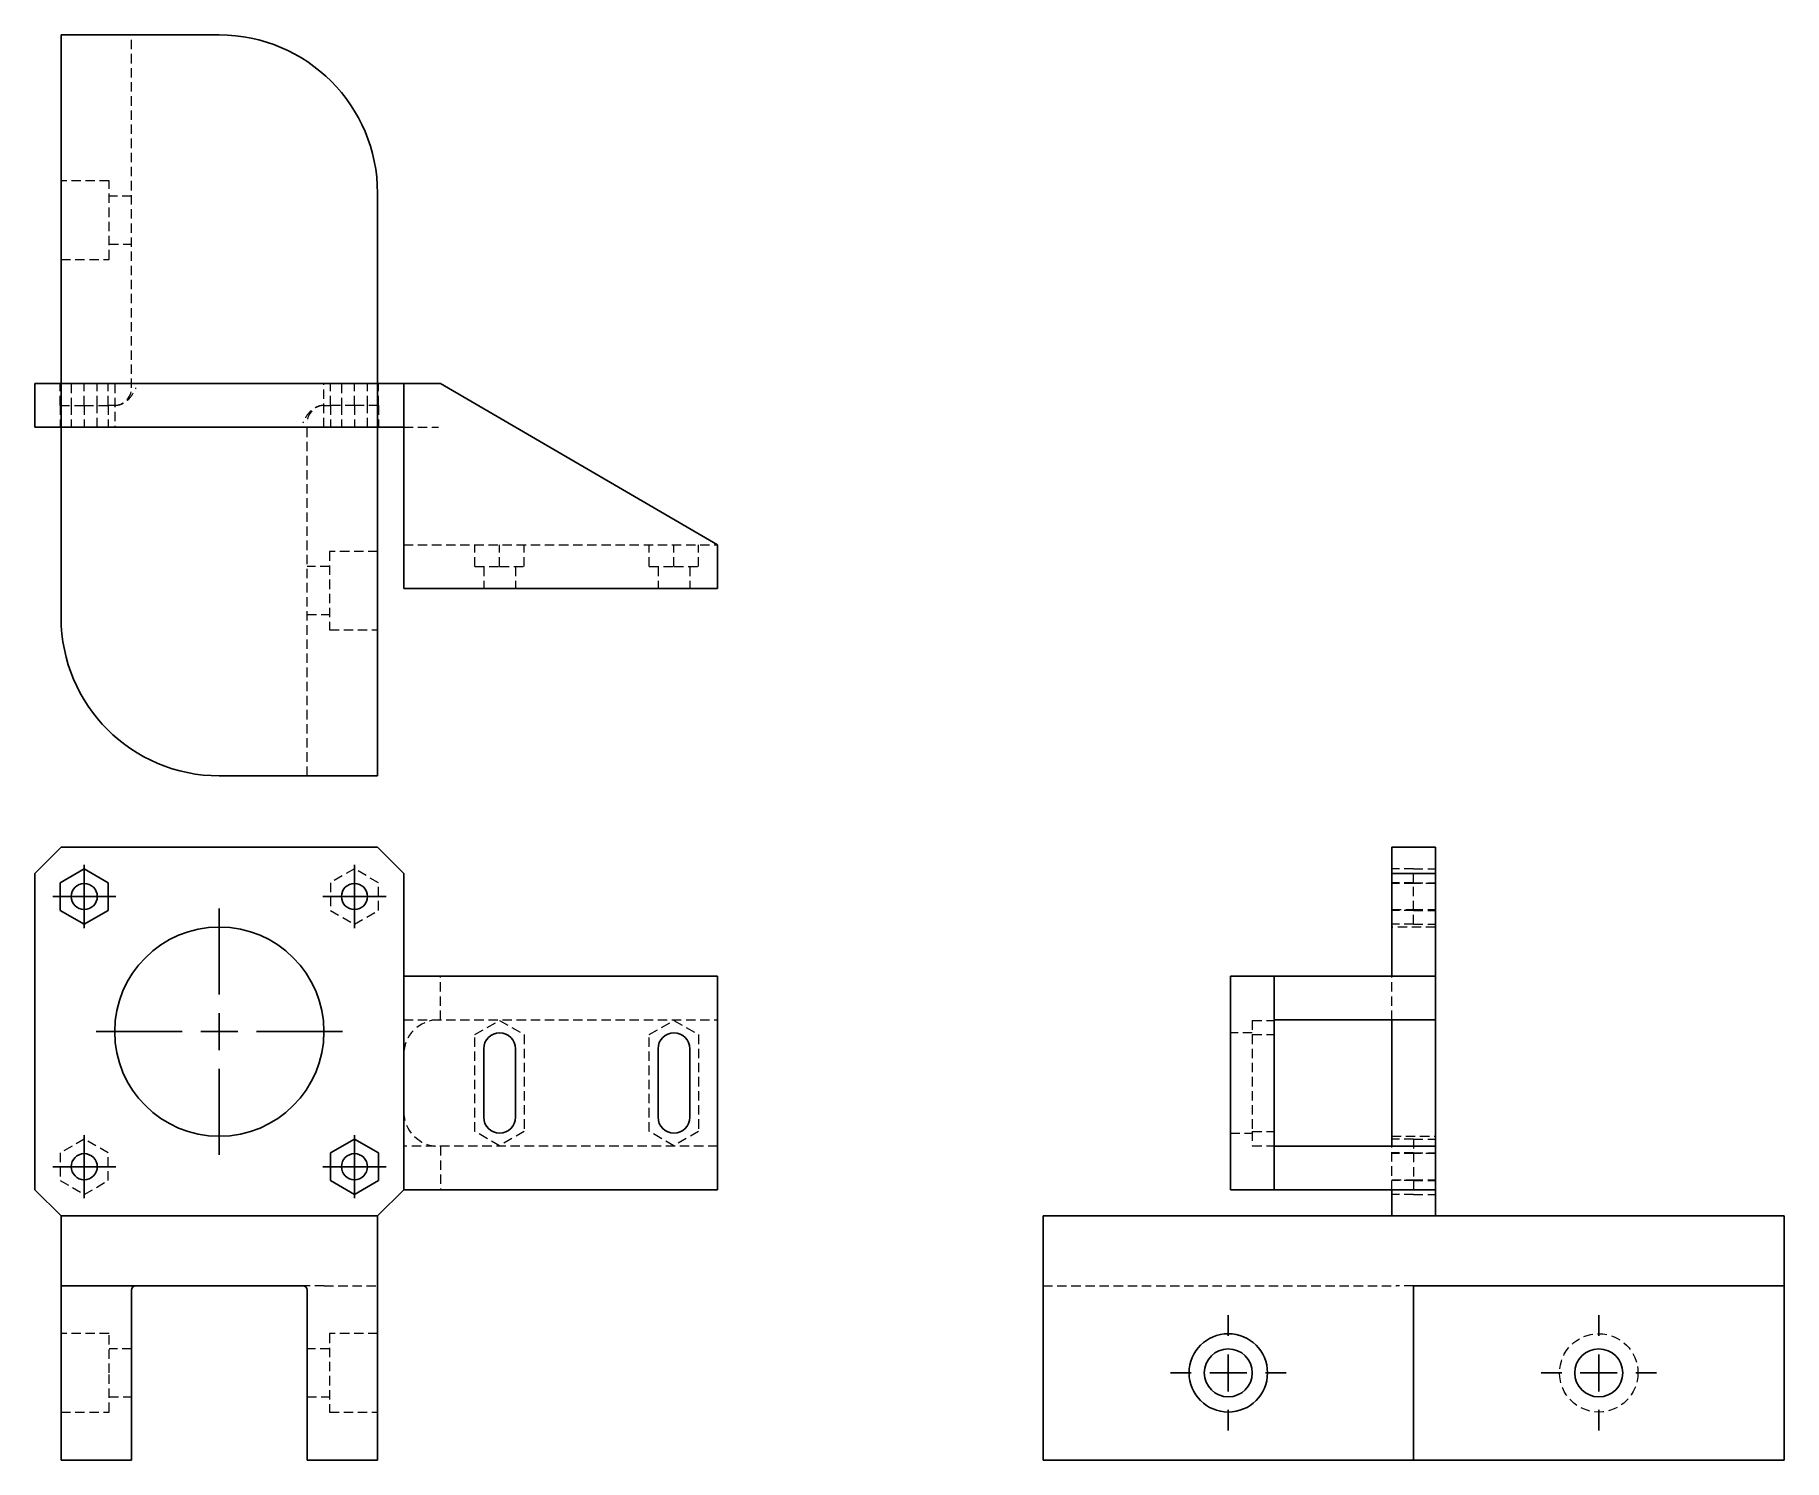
# Model space of a CAD drawing. Header units: millimetres. Extents: x 37 to 273, y 16 to 208.
import ezdxf

# ---------------------------------------------------------------- set-up
doc = ezdxf.new("R2010")
doc.units = ezdxf.units.MM
doc.linetypes.add('HIDDEN', pattern=[1.905, 1.27, -0.635])
doc.layers.add('10', color=7, linetype='Continuous')

# ---------------------------------------------------------------- blocks, each defined once
blk = doc.blocks.new('SW_CENTERMARKSYMBOL_0')
at = {"layer": '10', "color": 0}
for p, q in [((0, 2.5), (0, 4.26)), ((0, 0), (0, 2.5)), ((-2.5, 0), (-4.26, 0)), ((0, 0), (-2.5, 0)), ((0, 0), (0, -2.5)), ((0, 0), (2.5, 0)), ((2.5, 0), (4.26, 0)), ((0, -2.5), (0, -4.26))]:
    blk.add_line(p, q, dxfattribs=at)
blk = doc.blocks.new('SW_CENTERMARKSYMBOL_1')
at = {"layer": '10', "color": 0}
for p, q in [((0, 2.5), (0, 4.26)), ((0, 0), (0, 2.5)), ((-2.5, 0), (-4.26, 0)), ((0, 0), (-2.5, 0)), ((0, 0), (0, -2.5)), ((0, 0), (2.5, 0)), ((2.5, 0), (4.26, 0)), ((0, -2.5), (0, -4.26))]:
    blk.add_line(p, q, dxfattribs=at)
blk = doc.blocks.new('SW_CENTERMARKSYMBOL_2')
at = {"layer": '10', "color": 0}
for p, q in [((0, 2.5), (0, 4.26)), ((0, 0), (0, 2.5)), ((-2.5, 0), (-4.26, 0)), ((0, 0), (-2.5, 0)), ((0, 0), (0, -2.5)), ((0, 0), (2.5, 0)), ((2.5, 0), (4.26, 0)), ((0, -2.5), (0, -4.26))]:
    blk.add_line(p, q, dxfattribs=at)
blk = doc.blocks.new('SW_CENTERMARKSYMBOL_3')
at = {"layer": '10', "color": 0}
for p, q in [((0, 2.5), (0, 4.26)), ((0, 0), (0, 2.5)), ((-2.5, 0), (-4.26, 0)), ((0, 0), (-2.5, 0)), ((0, 0), (0, -2.5)), ((0, 0), (2.5, 0)), ((2.5, 0), (4.26, 0)), ((0, -2.5), (0, -4.26))]:
    blk.add_line(p, q, dxfattribs=at)
blk = doc.blocks.new('SW_CENTERMARKSYMBOL_4')
at = {"layer": '10', "color": 0}
for p, q in [((0, 5), (0, 16.62)), ((0, 0), (0, 2.5)), ((-5, 0), (-16.62, 0)), ((0, 0), (-2.5, 0)), ((0, 0), (0, -2.5)), ((0, 0), (2.5, 0)), ((5, 0), (16.62, 0)), ((0, -5), (0, -16.62))]:
    blk.add_line(p, q, dxfattribs=at)
blk = doc.blocks.new('SW_CENTERMARKSYMBOL_5')
at = {"layer": '10', "color": 0}
for p, q in [((0, 5), (0, 7.79)), ((0, 0), (0, 2.5)), ((-5, 0), (-7.79, 0)), ((0, 0), (-2.5, 0)), ((0, 0), (0, -2.5)), ((0, 0), (2.5, 0)), ((5, 0), (7.79, 0)), ((0, -5), (0, -7.79))]:
    blk.add_line(p, q, dxfattribs=at)
blk = doc.blocks.new('SW_CENTERMARKSYMBOL_6')
at = {"layer": '10', "color": 0}
for p, q in [((0, 5), (0, 7.79)), ((0, 0), (0, 2.5)), ((-5, 0), (-7.79, 0)), ((0, 0), (-2.5, 0)), ((0, 0), (0, -2.5)), ((0, 0), (2.5, 0)), ((5, 0), (7.79, 0)), ((0, -5), (0, -7.79))]:
    blk.add_line(p, q, dxfattribs=at)

msp = doc.modelspace()

# ---------------------------------------------------------------- linework, layer by layer
at = {"color": 7, "linetype": 'Continuous', "lineweight": 25}
for p, q in [((40.47, 160.94), (40.47, 208)), ((61.82, 208), (40.47, 208)), ((83.18, 160.94), (83.18, 186.65)), ((36.94, 160.94), (36.94, 155.06)), ((40.47, 160.94), (36.94, 160.94)), ((40.47, 160.94), (40.47, 155.06)), ((83.18, 160.94), (40.47, 160.94)), ((83.18, 160.94), (83.18, 155.06)), ((86.71, 160.94), (83.18, 160.94)), ((86.71, 160.94), (86.71, 155.06)), ((91.67, 160.94), (86.71, 160.94)), ((129.06, 139.18), (91.67, 160.94)), ((40.47, 155.06), (36.94, 155.06)), ((83.18, 155.06), (40.47, 155.06)), ((40.47, 129.35), (40.47, 155.06)), ((86.71, 155.06), (83.18, 155.06)), ((83.18, 108), (83.18, 155.06)), ((86.71, 155.06), (86.71, 133.29)), ((129.06, 139.18), (129.06, 133.29)), ((129.06, 133.29), (86.71, 133.29)), ((83.18, 108), (61.82, 108)), ((40.47, 98.35), (36.94, 94.82)), ((83.18, 98.35), (40.47, 98.35)), ((86.71, 94.82), (83.18, 98.35)), ((225.94, 98.35), (220.06, 98.35)), ((220.06, 94.82), (220.06, 98.35)), ((225.94, 94.82), (225.94, 98.35)), ((36.94, 94.82), (36.94, 52.12)), ((40.35, 93.57), (43.59, 95.44)), ((43.59, 95.44), (46.82, 93.57)), ((86.71, 80.94), (86.71, 94.82)), ((225.94, 94.82), (220.06, 94.82)), ((220.06, 80.94), (220.06, 94.82)), ((225.94, 80.94), (225.94, 94.82)), ((40.35, 89.84), (40.35, 93.57)), ((46.82, 93.57), (46.82, 89.84)), ((43.59, 87.97), (40.35, 89.84)), ((46.82, 89.84), (43.59, 87.97)), ((129.06, 80.94), (86.71, 80.94)), ((86.71, 80.94), (86.71, 52.12)), ((129.06, 52.12), (129.06, 80.94)), ((198.29, 52.12), (198.29, 80.94)), ((204.18, 80.94), (198.29, 80.94)), ((204.18, 75.06), (204.18, 80.94)), ((204.18, 80.94), (225.94, 80.94)), ((225.94, 75.06), (225.94, 80.94)), ((204.18, 75.06), (225.94, 75.06)), ((204.18, 58), (204.18, 75.06)), ((220.06, 70.35), (220.06, 75.06)), ((225.94, 75.06), (225.94, 70.35)), ((97.5, 71.15), (97.5, 61.91)), ((101.79, 61.91), (101.79, 71.15)), ((121.03, 71.15), (121.03, 61.91)), ((125.32, 61.91), (125.32, 71.15)), ((220.06, 62.71), (220.06, 70.35)), ((225.94, 62.71), (225.94, 70.35)), ((220.06, 58), (220.06, 62.71)), ((225.94, 62.71), (225.94, 58)), ((76.82, 57.1), (80.06, 58.97)), ((76.82, 53.37), (76.82, 57.1)), ((80.06, 58.97), (83.29, 57.1)), ((83.29, 57.1), (83.29, 53.37)), ((204.18, 52.12), (204.18, 58)), ((225.94, 58), (204.18, 58)), ((225.94, 58), (225.94, 52.12)), ((36.94, 52.12), (40.47, 48.59)), ((80.06, 51.5), (76.82, 53.37)), ((83.29, 53.37), (80.06, 51.5)), ((83.18, 48.59), (86.71, 52.12)), ((86.71, 52.12), (129.06, 52.12)), ((204.18, 52.12), (198.29, 52.12)), ((225.94, 52.12), (204.18, 52.12)), ((220.06, 48.59), (220.06, 52.12)), ((225.94, 48.59), (225.94, 52.12)), ((40.47, 39.18), (40.47, 48.59)), ((61.82, 48.59), (40.47, 48.59)), ((83.18, 48.59), (61.82, 48.59)), ((83.18, 15.65), (83.18, 48.59)), ((173, 15.65), (173, 48.59)), ((173, 48.59), (220.06, 48.59)), ((225.94, 48.59), (220.06, 48.59)), ((225.94, 48.59), (251.65, 48.59)), ((273, 48.59), (251.65, 48.59)), ((273, 48.59), (273, 39.18)), ((40.47, 39.18), (61.82, 39.18)), ((40.47, 39.18), (40.47, 15.65)), ((49.97, 38.59), (49.97, 15.65)), ((61.82, 39.18), (73.09, 39.18)), ((73.68, 38.59), (73.68, 15.65)), ((223, 39.18), (223, 15.65)), ((251.65, 39.18), (223, 39.18)), ((251.65, 39.18), (273, 39.18)), ((273, 38.59), (273, 39.18)), ((273, 15.65), (273, 38.59)), ((47.62, 15.65), (40.47, 15.65)), ((49.97, 15.65), (47.62, 15.65)), ((73.68, 15.65), (83.18, 15.65)), ((173, 15.65), (223, 15.65)), ((225.35, 15.65), (223, 15.65)), ((225.35, 15.65), (273, 15.65))]:
    msp.add_line(p, q, dxfattribs=at)
at = {"color": 7, "linetype": 'HIDDEN', "lineweight": 18}
for p, q in [((49.97, 160.35), (49.97, 208)), ((46.94, 188.29), (40.47, 188.29)), ((46.94, 177.71), (46.94, 188.29)), ((49.97, 186.24), (46.94, 186.24)), ((46.94, 179.76), (49.97, 179.76)), ((40.47, 177.71), (46.94, 177.71)), ((40.35, 158), (40.35, 160.94)), ((41.82, 160.94), (41.82, 158)), ((43.59, 158), (43.59, 160.94)), ((45.35, 158), (45.35, 160.94)), ((46.82, 158), (46.82, 160.94)), ((47.71, 160.94), (47.71, 155.06)), ((75.94, 155.06), (75.94, 160.94)), ((76.82, 158), (76.82, 160.94)), ((78.29, 160.94), (78.29, 158)), ((80.06, 158), (80.06, 160.94)), ((81.82, 158), (81.82, 160.94)), ((83.29, 158), (83.29, 160.94)), ((40.35, 158), (43.59, 158)), ((40.35, 158), (40.35, 155.06)), ((41.82, 158), (41.82, 155.06)), ((43.59, 158), (43.59, 155.06)), ((43.59, 158), (46.82, 158)), ((45.35, 155.06), (45.35, 158)), ((46.82, 158), (46.82, 155.06)), ((47.68, 158), (46.82, 158)), ((75.97, 158), (76.82, 158)), ((80.06, 158), (76.82, 158)), ((76.82, 158), (76.82, 155.06)), ((78.29, 158), (78.29, 155.06)), ((83.29, 158), (80.06, 158)), ((80.06, 158), (80.06, 155.06)), ((81.82, 155.06), (81.82, 158)), ((83.29, 158), (83.29, 155.06)), ((73.68, 108), (73.68, 155.65)), ((86.71, 155.06), (91.41, 155.06)), ((76.71, 138.29), (76.71, 127.71)), ((83.18, 138.29), (76.71, 138.29)), ((86.71, 139.18), (129.06, 139.18)), ((96.32, 136.24), (96.32, 139.18)), ((99.65, 136.24), (99.65, 139.18)), ((102.97, 136.24), (102.97, 139.18)), ((119.85, 136.24), (119.85, 139.18)), ((123.18, 136.24), (123.18, 139.18)), ((126.5, 136.24), (126.5, 139.18)), ((76.71, 136.24), (73.68, 136.24)), ((96.32, 136.24), (99.65, 136.24)), ((97.5, 136.24), (97.5, 133.29)), ((99.65, 136.24), (102.97, 136.24)), ((101.79, 136.24), (101.79, 133.29)), ((119.85, 136.24), (123.18, 136.24)), ((121.03, 136.24), (121.03, 133.29)), ((123.18, 136.24), (126.5, 136.24)), ((125.32, 136.24), (125.32, 133.29)), ((73.68, 129.76), (76.71, 129.76)), ((76.71, 127.71), (83.18, 127.71)), ((80.06, 95.44), (76.82, 93.57)), ((83.29, 93.57), (80.06, 95.44)), ((223, 95.44), (220.06, 95.44)), ((223, 93.57), (223, 95.44)), ((223, 95.44), (225.94, 95.44)), ((76.82, 93.57), (76.82, 89.84)), ((83.29, 89.84), (83.29, 93.57)), ((223, 93.57), (220.06, 93.57)), ((223, 93.47), (220.06, 93.47)), ((223, 93.57), (225.94, 93.57)), ((223, 89.84), (223, 93.57)), ((225.94, 93.47), (223, 93.47)), ((76.82, 89.84), (80.06, 87.97)), ((80.06, 87.97), (83.29, 89.84)), ((220.06, 89.94), (223, 89.94)), ((223, 89.84), (220.06, 89.84)), ((223, 89.94), (225.94, 89.94)), ((223, 87.97), (223, 89.84)), ((223, 89.84), (225.94, 89.84)), ((223, 87.97), (220.06, 87.97)), ((225.94, 87.59), (220.06, 87.59)), ((223, 87.97), (225.94, 87.97)), ((91.67, 75.06), (91.67, 80.94)), ((220.06, 75.06), (220.06, 80.94)), ((86.71, 75.06), (129.06, 75.06)), ((96.32, 73.07), (99.65, 74.98)), ((99.65, 74.98), (102.97, 73.07)), ((119.85, 73.07), (123.18, 74.98)), ((123.18, 74.98), (126.5, 73.07)), ((201.24, 73.29), (198.29, 73.29)), ((201.24, 74.98), (201.24, 73.07)), ((201.24, 74.98), (204.18, 74.98)), ((96.32, 59.99), (96.32, 73.07)), ((102.97, 73.07), (102.97, 59.99)), ((119.85, 59.99), (119.85, 73.07)), ((126.5, 73.07), (126.5, 59.99)), ((201.24, 73.07), (204.18, 73.07)), ((201.24, 73.07), (201.24, 59.99)), ((99.65, 58.07), (96.32, 59.99)), ((102.97, 59.99), (99.65, 58.07)), ((123.18, 58.07), (119.85, 59.99)), ((126.5, 59.99), (123.18, 58.07)), ((198.29, 59.76), (201.24, 59.76)), ((201.24, 59.99), (204.18, 59.99)), ((201.24, 59.99), (201.24, 58.07)), ((220.06, 59.35), (225.94, 59.35)), ((43.59, 58.97), (40.35, 57.1)), ((40.35, 57.1), (40.35, 53.37)), ((46.82, 57.1), (43.59, 58.97)), ((46.82, 53.37), (46.82, 57.1)), ((129.06, 58), (86.71, 58)), ((91.67, 58), (91.67, 52.12)), ((201.24, 58.07), (204.18, 58.07)), ((223, 58.97), (220.06, 58.97)), ((220.06, 52.12), (220.06, 58)), ((223, 57.1), (220.06, 57.1)), ((223, 57), (220.06, 57)), ((223, 58.97), (223, 57.1)), ((223, 58.97), (225.94, 58.97)), ((223, 57.1), (223, 53.37)), ((223, 57.1), (225.94, 57.1)), ((225.94, 57), (223, 57)), ((40.35, 53.37), (43.59, 51.5)), ((43.59, 51.5), (46.82, 53.37)), ((220.06, 53.47), (223, 53.47)), ((223, 53.37), (220.06, 53.37)), ((223, 53.47), (225.94, 53.47)), ((223, 53.37), (223, 51.5)), ((223, 53.37), (225.94, 53.37)), ((223, 51.5), (220.06, 51.5)), ((223, 51.5), (225.94, 51.5)), ((75.97, 39.18), (83.18, 39.18)), ((173, 39.18), (220.65, 39.18)), ((46.94, 32.71), (40.47, 32.71)), ((46.94, 27.41), (46.94, 32.71)), ((76.71, 32.71), (76.71, 22.12)), ((83.18, 32.71), (76.71, 32.71)), ((49.97, 30.65), (46.94, 30.65)), ((76.71, 30.65), (73.68, 30.65)), ((46.94, 22.12), (46.94, 27.41)), ((46.94, 24.18), (49.97, 24.18)), ((73.68, 24.18), (76.71, 24.18)), ((40.47, 22.12), (46.94, 22.12)), ((76.71, 22.12), (83.18, 22.12))]:
    msp.add_line(p, q, dxfattribs=at)
at = {"color": 7, "linetype": 'Continuous', "lineweight": 25}
for centre, radius in [((43.59, 91.71), 1.76), ((80.06, 91.71), 1.76), ((61.82, 73.47), 14.12), ((43.59, 55.24), 1.76), ((80.06, 55.24), 1.76), ((198, 27.41), 5.29), ((198, 27.41), 3.24), ((248, 27.41), 3.24)]:
    msp.add_circle(centre, radius, dxfattribs=at)
at = {"color": 7, "linetype": 'HIDDEN', "lineweight": 18}
msp.add_circle((248, 27.41), 5.29, dxfattribs=at)
at = {"color": 7, "linetype": 'Continuous', "lineweight": 25}
for centre, radius, start, end in [((61.82, 186.65), 21.35, 0, 90), ((61.82, 129.35), 21.35, 180, 270), ((99.65, 71.15), 2.15, 0, 180), ((123.18, 71.15), 2.15, 0, 180), ((99.65, 61.91), 2.15, 180, 0), ((123.18, 61.91), 2.15, 180, 0), ((50.56, 38.59), 0.588, 90, 180), ((73.09, 38.59), 0.588, 0, 90)]:
    msp.add_arc(centre, radius, start, end, dxfattribs=at)
at = {"color": 7, "linetype": 'HIDDEN', "lineweight": 18}
for centre, radius, start, end in [((47.62, 160.35), 2.35, 270, 0), ((76.03, 155.65), 2.35, 90, 180), ((91.41, 70.35), 4.71, 90, 180), ((91.41, 62.71), 4.71, 180, 270)]:
    msp.add_arc(centre, radius, start, end, dxfattribs=at)
for points in [[(47.68, 158), (47.84, 158), (48.01, 158.02), (48.33, 158.08), (48.49, 158.13), (48.79, 158.26), (48.93, 158.33), (49.21, 158.51), (49.34, 158.61), (49.7, 158.94), (49.91, 159.21), (50.26, 159.76), (50.41, 160.06), (50.56, 160.35)], [(75.97, 158), (75.8, 158), (75.64, 157.98), (75.32, 157.92), (75.16, 157.87), (74.86, 157.74), (74.71, 157.67), (74.44, 157.49), (74.31, 157.39), (73.94, 157.06), (73.74, 156.79), (73.38, 156.24), (73.23, 155.94), (73.09, 155.65)], [(75.97, 39.18), (75.8, 39.18), (75.64, 39.18), (75.32, 39.18), (75.16, 39.18), (74.86, 39.18), (74.71, 39.18), (74.44, 39.18), (74.31, 39.18), (73.94, 39.18), (73.74, 39.18), (73.38, 39.18), (73.23, 39.18), (73.09, 39.18)], [(223, 39.18), (223, 39.18), (222.98, 39.18), (222.92, 39.18), (222.87, 39.18), (222.74, 39.18), (222.67, 39.18), (222.49, 39.18), (222.39, 39.18), (222.06, 39.18), (221.79, 39.18), (221.24, 39.18), (220.94, 39.18), (220.65, 39.18)]]:
    msp.add_open_spline(points, degree=3, knots=[0, 0, 0, 0, 0.125, 0.125, 0.25, 0.25, 0.375, 0.375, 0.5, 0.5, 0.75, 0.75, 1, 1, 1, 1], dxfattribs=at)

# ---------------------------------------------------------------- block references
at = {"layer": '10'}
for name, p in [('SW_CENTERMARKSYMBOL_2', (43.59, 91.71)), ('SW_CENTERMARKSYMBOL_0', (80.06, 91.71)), ('SW_CENTERMARKSYMBOL_4', (61.82, 73.47)), ('SW_CENTERMARKSYMBOL_1', (43.59, 55.24)), ('SW_CENTERMARKSYMBOL_3', (80.06, 55.24)), ('SW_CENTERMARKSYMBOL_5', (198, 27.41)), ('SW_CENTERMARKSYMBOL_6', (248, 27.41))]:
    msp.add_blockref(name, p, dxfattribs=at)

doc.saveas('drawing.dxf')
